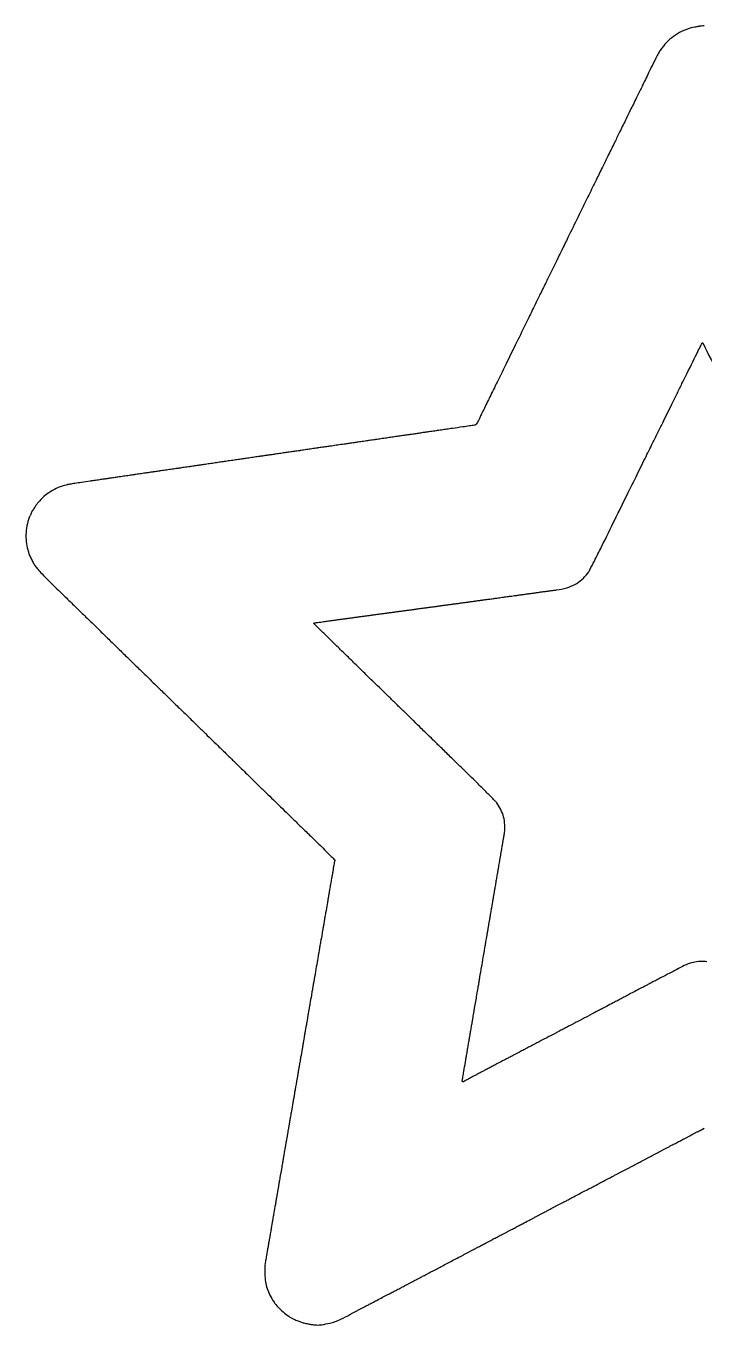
# Model space of a CAD drawing. Extents: x 28 to 2960, y 87 to 2895.
# Drawn here: x 28 to 1494, y 87 to 2895 of the extents above; entities that cross this region are included whole.
import ezdxf

# ---------------------------------------------------------------- set-up
doc = ezdxf.new("R2010")
doc.units = 0

msp = doc.modelspace()

# ---------------------------------------------------------------- linework, layer by layer
for points in [[(1715.622885, 2588.25, -0.000002), (1709.893549, 2599.937678, -0.000001), (1703.072287, 2613.853125, -0.000001), (1696.274402, 2627.721084, -0.000002), (1690.623198, 2639.25, 0.000007)], [(1500.308184, 872.331206, 0.00829), (1493.843888, 872.699431, 0.037034), (1477.767293, 872.157263, 0.056884), (1464.193197, 869.102001, 0.032791), (1447.1179, 861.870681, 0.005189), (1414.75, 845.161934, -0.000188), (1410.328731, 842.82331, -0.000112), (1405.073437, 840.047568, -0.000113), (1399.841817, 837.28734, -0.000196), (1395.5, 835, -0.000003), (1391.192571, 832.732965, -0.000002), (1386.073438, 830.038784, -0.000002), (1380.978047, 827.357146, -0.000003), (1376.75, 825.132031, -0.000253), (1368.604155, 820.850401, -0.000149), (1358.871038, 815.744449, -0.000132), (1347.726304, 809.905961, -0.000094), (1335.25, 803.377094, 0.000408), (1330.549658, 800.913641, 0.000294), (1325.307813, 798.157, 0.000297), (1320.325326, 795.529235, 0.000643), (1316.5, 793.502557, -0.000625), (1312.67468, 791.475704, -0.000288), (1307.692187, 788.847364, -0.000286), (1302.450343, 786.089897, -0.000396), (1297.75, 783.625464, 0.00005), (1282.757465, 775.777966, 0.00013), (1271.957082, 770.119781, 0.000177), (1263.528392, 765.697485, 0.000274), (1256.25, 761.870337, 0.004902), (1252.039126, 759.653215), (1247, 757), (1241.960874, 754.346785), (1237.75, 752.129663, -0.000251), (1233.420641, 749.852928, -0.000128), (1227.985937, 747.00017, -0.000127), (1222.385377, 744.064004, -0.000192), (1217.5, 741.506757, 0.000405), (1212.703686, 738.993523, 0.000296), (1207.38125, 736.195088, 0.000299), (1202.341377, 733.537559, 0.000661), (1198.5, 731.502557, -0.000625), (1194.67468, 729.475704, -0.000288), (1189.692187, 726.847364, -0.000286), (1184.450343, 724.089897, -0.000396), (1179.75, 721.625464, 0.000031), (1174.873536, 719.07323, 0.000019), (1169.073438, 716.036855, 0.000019), (1163.297096, 713.012372, 0.000032), (1158.5, 710.5, -0.000047), (1153.702901, 707.98781, -0.000027), (1147.926562, 704.963896, -0.000027), (1142.126461, 701.928345, -0.000045), (1137.25, 699.377094, 0.000408), (1132.549658, 696.913641, 0.000294), (1127.307813, 694.157, 0.000297), (1122.325326, 691.529235, 0.000643), (1118.5, 689.502557, -0.000625), (1114.658636, 687.4672, -0.000282), (1109.61875, 684.808501, -0.00028), (1104.296316, 682.008389, -0.000382), (1099.5, 679.493166, 0.000025), (1081.993466, 670.328543, 0.000123), (1072.075299, 665.132655, 0.00021), (1064.971367, 661.405046, 0.000247), (1058.25, 657.870337, -0.000011), (1054.004861, 655.635294, -0.000006), (1048.853125, 652.923158, -0.000006), (1043.653906, 650.18619, -0.00001), (1039.25, 647.868074, 0.000241), (1031.290663, 643.673756, 0.000228), (1023.184937, 639.392561, 0.000216), (1014.675682, 634.888548, 0.000173), (1005.5, 630.022648, -0.000316), (1001.690926, 628.004084, -0.000149), (996.765625, 625.399859, -0.000147), (991.604358, 622.674778, -0.000208), (987, 620.247916, 0.002491), (982.908111, 618.067229, 0.003572), (979.305313, 616.090727, 0.001942), (976.279435, 614.387046, 0.054752), (975.55, 613.859576, -0.118945), (974.435119, 613.252405, -0.059526), (972.836716, 613.022255, -0.067598), (971.44817, 613.176876, -0.344965), (971.002866, 613.75, -0.040327), (971.094387, 614.831399, -0.00032), (972.524164, 623.382003, -0.000816), (974.55948, 635.386113, -0.000191), (978.011526, 655.5, 0.000259), (979.262454, 662.794662, 0.000289), (980.460662, 669.828125, 0.000266), (981.47518, 675.823499, 0.001529), (982.000973, 679, -0.001704), (982.481936, 681.899384, -0.000482), (983.250349, 686.409375, -0.000486), (984.128245, 691.502356, -0.000514), (985, 696.5, 0.000507), (985.871827, 701.497644, 0.000479), (986.749937, 706.590625, 0.000476), (987.51866, 711.100613, 0.001681), (988, 714, -0.001681), (988.48134, 716.899387, -0.000476), (989.250063, 721.409375, -0.000479), (990.128173, 726.502356, -0.000507), (991, 731.5, 0.000514), (991.871755, 736.497644, 0.000486), (992.749651, 741.590625, 0.000482), (993.518064, 746.100616, 0.001704), (993.999027, 749, -0.001529), (994.521464, 752.156226, -0.000276), (995.514675, 758.025, -0.000297), (996.685734, 764.896779, -0.000269), (997.904514, 772, 0.000037), (1002.900965, 801.039004, 0.000214), (1005.518179, 816.295885, 0.00036), (1007.125945, 825.733326, 0.001825), (1007.999516, 831, -0.001926), (1009.376785, 839.293002, -0.000164), (1012.999642, 860.557059, -0.000232), (1016.652343, 881.894249, -0.000758), (1019.09584, 896, 0.000506), (1019.930904, 900.80622, 0.000469), (1020.777804, 905.7375, 0.000467), (1021.523257, 910.127304, 0.001574), (1021.999027, 913, -0.001631), (1022.525478, 916.176468, -0.000283), (1023.542724, 922.171875, -0.000308), (1024.744659, 929.205337, -0.000276), (1026, 936.5, 0.000276), (1027.255341, 943.794663, 0.000308), (1028.457276, 950.828125, 0.000283), (1029.474522, 956.823532, 0.001631), (1030.000973, 960, -0.001704), (1030.481936, 962.899384, -0.000482), (1031.250349, 967.409375, -0.000486), (1032.128245, 972.502356, -0.000514), (1033, 977.5, 0.000514), (1033.871755, 982.497644, 0.000486), (1034.749651, 987.590625, 0.000482), (1035.518064, 992.100616, 0.001704), (1035.999027, 995, -0.001631), (1036.525478, 998.176468, -0.000283), (1037.542724, 1004.171875, -0.000308), (1038.744659, 1011.205337, -0.000276), (1040, 1018.5, 0.000276), (1041.255341, 1025.794663, 0.000308), (1042.457276, 1032.828125, 0.000283), (1043.474522, 1038.823532, 0.001631), (1044.000973, 1042, -0.001704), (1044.481936, 1044.899384, -0.000482), (1045.250349, 1049.409375, -0.000486), (1046.128245, 1054.502356, -0.000514), (1047, 1059.5, 0.000514), (1047.871755, 1064.497644, 0.000486), (1048.749651, 1069.590625, 0.000482), (1049.518064, 1074.100616, 0.001704), (1049.999027, 1077, -0.001631), (1050.525478, 1080.176468, -0.000283), (1051.542724, 1086.171875, -0.000308), (1052.744659, 1093.205337, -0.000276), (1054, 1100.5, 0.000261), (1055.255559, 1107.794662, 0.000292), (1056.458151, 1114.828125, 0.000268), (1057.476339, 1120.823506, 0.001545), (1058.003955, 1124, -0.001162), (1058.423498, 1126.537862, -0.000636), (1058.948949, 1129.646875, -0.000634), (1059.490652, 1132.803268, -0.00101), (1059.9626, 1135.5, 0.003904), (1060.472508, 1138.516319, 0.001413), (1061.150966, 1142.806779, 0.001401), (1061.867347, 1147.508454, 0.001668), (1062.516017, 1151.948608, 0.051255), (1063.169073, 1168.553527, 0.048112), (1060.477013, 1185.313753, 0.048049), (1054.62595, 1201.27166, 0.050819), (1045.921845, 1215.5, 0.031969), (1041.113197, 1221.044115, 0.001688), (1024.590031, 1237.687691, 0.002271), (1002.580172, 1259.509646, 0.000974), (973, 1288.459029, -0.000036), (945.207215, 1315.557255, -0.00009), (924.873621, 1335.392689, -0.000118), (908.36762, 1351.50769, -0.000146), (892.989736, 1366.537132, 0.000323), (882.470179, 1376.811045, 0.000105), (866.915735, 1391.976301, 0.000105), (849.625418, 1408.819867, 0.000118), (833, 1425.001307, -0.000097), (816.483715, 1441.075164, -0.000089), (799.521875, 1457.59491, -0.000089), (784.413397, 1472.320083, -0.000296), (774.5, 1481.996877, 0.00011), (765.714326, 1490.57926, 0.00006), (754.913336, 1501.123168, 0.000059), (743.922675, 1511.847116, 0.000094), (734.502845, 1521.032702, -0.000065), (725.013106, 1530.285389, -0.00004), (713.797768, 1541.225172, -0.00004), (702.676951, 1552.07621, -0.00007), (693.502845, 1561.031713, 0.00012), (684.983362, 1569.346531, 0.0001), (675.924273, 1578.180196, 0.000101), (667.628445, 1586.263079, 0.000275), (661.75, 1591.982015, -0.002492), (657.245561, 1596.403268, -0.003997), (653.451563, 1600.225121, -0.000893), (650.165521, 1603.600671, -0.194959), (650, 1604.009037, -0.353285), (650.221752, 1604.283709, -0.003941), (652.717187, 1604.801311, -0.009941), (655.703508, 1605.334727, -0.006056), (659.25, 1605.851745, 0.00023), (671.003099, 1607.425534, 0.000743), (678.815258, 1608.487104, 0.001099), (684.605073, 1609.295596, 0.001805), (689.5, 1610.008131, -0.001922), (692.396917, 1610.429133, -0.000845), (696.234375, 1610.965153, -0.000836), (700.306817, 1611.52004, -0.001122), (704, 1612.008526, 0.0004), (707.729046, 1612.496276, 0.000284), (711.9125, 1613.049278, 0.000286), (715.907192, 1613.581959, 0.000607), (719, 1614, -0.000607), (722.092808, 1614.418041, -0.000286), (726.0875, 1614.950722, -0.000284), (730.270954, 1615.503724, -0.0004), (734, 1615.991474, 0.001201), (737.693182, 1616.480552, 0.000895), (741.765625, 1617.037235, 0.000904), (745.603071, 1617.575871, 0.002056), (748.5, 1618, -0.002056), (751.396929, 1618.424129, -0.000904), (755.234375, 1618.962765, -0.000895), (759.306818, 1619.519448, -0.001201), (763, 1620.008526, 0.0004), (766.729046, 1620.496276, 0.000284), (770.9125, 1621.049278, 0.000286), (774.907192, 1621.581959, 0.000607), (778, 1622, -0.000607), (781.092808, 1622.418041, -0.000286), (785.0875, 1622.950722, -0.000284), (789.270954, 1623.503724, -0.0004), (793, 1623.991474, 0.001201), (796.693182, 1624.480552, 0.000895), (800.765625, 1625.037235, 0.000904), (804.603071, 1625.575871, 0.002056), (807.5, 1626, -0.002056), (810.396929, 1626.424129, -0.000904), (814.234375, 1626.962765, -0.000895), (818.306818, 1627.519448, -0.001201), (822, 1628.008526, 0.0004), (825.729046, 1628.496276, 0.000284), (829.9125, 1629.049278, 0.000286), (833.907192, 1629.581959, 0.000607), (837, 1630, -0.000607), (840.092808, 1630.418041, -0.000286), (844.0875, 1630.950722, -0.000284), (848.270954, 1631.503724, -0.0004), (852, 1631.991474, 0.001201), (855.693182, 1632.480552, 0.000895), (859.765625, 1633.037235, 0.000904), (863.603071, 1633.575871, 0.002056), (866.5, 1634, -0.002056), (869.396929, 1634.424129, -0.000904), (873.234375, 1634.962765, -0.000895), (877.306818, 1635.519448, -0.001201), (881, 1636.008526, 0.0004), (884.729046, 1636.496276, 0.000284), (888.9125, 1637.049278, 0.000286), (892.907192, 1637.581959, 0.000607), (896, 1638, -0.000607), (899.092808, 1638.418041, -0.000286), (903.0875, 1638.950722, -0.000284), (907.270954, 1639.503724, -0.0004), (911, 1639.991474, 0.001201), (914.693182, 1640.480552, 0.000895), (918.765625, 1641.037235, 0.000904), (922.603071, 1641.575871, 0.002056), (925.5, 1642, -0.002056), (928.396929, 1642.424129, -0.000904), (932.234375, 1642.962765, -0.000895), (936.306818, 1643.519448, -0.001201), (940, 1644.008526, 0.0004), (943.729046, 1644.496276, 0.000284), (947.9125, 1645.049278, 0.000286), (951.907192, 1645.581959, 0.000607), (955, 1646, -0.000607), (958.092808, 1646.418041, -0.000286), (962.0875, 1646.950722, -0.000284), (966.270954, 1647.503724, -0.0004), (970, 1647.991474, 0.001201), (973.693182, 1648.480552, 0.000895), (977.765625, 1649.037235, 0.000904), (981.603071, 1649.575871, 0.002056), (984.5, 1650, -0.002042), (987.396928, 1650.424212, -0.000898), (991.234375, 1650.963116, -0.000889), (995.306818, 1651.520185, -0.001193), (999, 1652.009721, 0.000592), (1002.729043, 1652.49945, 0.000419), (1006.9125, 1653.057466, 0.000423), (1010.907173, 1653.597154, 0.000897), (1014, 1654.023322, -0.00034), (1017.026903, 1654.443847, -0.000178), (1020.79375, 1654.963197, -0.000177), (1024.655425, 1655.492825, -0.000272), (1028, 1655.948474, 0.000213), (1033.354263, 1656.677276, 0.000194), (1038.885923, 1657.434812, 0.000129), (1046.115344, 1658.429605, 0.000036), (1057.5, 1660, -0.000164), (1068.02574, 1661.449156, -0.0005), (1075.17563, 1662.423853, -0.000678), (1081.01144, 1663.2054, -0.000629), (1087, 1663.991474, 0.001201), (1090.693182, 1664.480552, 0.000895), (1094.765625, 1665.037235, 0.000904), (1098.603071, 1665.575871, 0.002056), (1101.5, 1666, -0.002157), (1104.396936, 1666.423538, -0.000949), (1108.234375, 1666.96026, -0.000939), (1112.306818, 1667.514188, -0.00126), (1116, 1668, 0.00126), (1119.693182, 1668.485812, 0.000939), (1123.765625, 1669.03974, 0.000949), (1127.603064, 1669.576462, 0.002157), (1130.5, 1670, -0.002056), (1133.396929, 1670.424129, -0.000904), (1137.234375, 1670.962765, -0.000895), (1141.306818, 1671.519448, -0.001201), (1145, 1672.008526, 0.000408), (1148.729046, 1672.49634, 0.00029), (1152.9125, 1673.049537, 0.000292), (1156.907192, 1673.582503, 0.00062), (1160, 1674.000883, -0.000029), (1163.092771, 1674.422977, -0.000014), (1167.0875, 1674.967817, -0.000014), (1171.270948, 1675.538161, -0.000019), (1175, 1676.046305, 0.034871), (1196.973508, 1680.617497, 0.054733), (1214.840569, 1687.840504, 0.059135), (1229.722097, 1698.27842, 0.05002), (1242.704885, 1712.467195, 0.039838), (1247.033665, 1719.34946, 0.003196), (1256.855325, 1738.427532, 0.002456), (1272.3809, 1769.441716, 0.000397), (1302.265227, 1830, -0.000064), (1310.311066, 1846.331659, -0.000035), (1320.121104, 1866.234375, -0.000035), (1330.051639, 1886.374365, -0.000057), (1338.499815, 1903.5, 0.000024), (1346.932189, 1920.590759, 0.000015), (1356.811798, 1940.61875, 0.000015), (1366.549462, 1960.362005, 0.000028), (1374.507244, 1976.5, -0.000091), (1382.729129, 1993.168215, -0.000043), (1393.37267, 2014.73125, -0.000042), (1404.533145, 2037.331835, -0.00006), (1414.497583, 2057.5, 0.00004), (1424.462983, 2077.668159, 0.000029), (1435.626391, 2100.26875, 0.000029), (1446.274184, 2121.831748, 0.000062), (1454.50118, 2138.5, -0.000124), (1478.72206, 2187.55729, -0.0028), (1485.782276, 2201.648977, -0.003114), (1489.765007, 2209.368856, -0.292361), (1490.809017, 2209.965796, -0.270363), (1491.220576, 2209.697588, -0.000006), (1527.026087, 2138.350125, -0.000345)], [(1494.191007, 2894.859166, 0.011383), (1488.181239, 2894.79242, 0.044516), (1484.5, 2894.337912, -0.004811), (1483.274234, 2894.086636, -0.000592), (1480.590625, 2893.56666, -0.0007), (1477.401101, 2892.957202, -0.000578), (1474, 2892.316322, 0.045019), (1454.706534, 2886.871222, 0.044075), (1436.553984, 2878.032092, 0.043891), (1420.162655, 2866.106986, 0.043846), (1406.098366, 2851.5, 0.019429), (1400.473879, 2843.94545, 0.021169), (1395.621473, 2836.185033, 0.012706), (1389.793592, 2825.286621, 0.002529), (1379.97587, 2805.5, 0.000021), (1374.057297, 2793.417333, 0.000013), (1367.183044, 2779.38125, 0.000013), (1360.449063, 2765.629731, 0.000025), (1355, 2754.5, -0.000087), (1349.549239, 2743.370305, -0.000047), (1342.809868, 2729.61875, -0.000046), (1335.927831, 2715.582684, -0.000072), (1330, 2703.5, 0.000072), (1324.072169, 2691.417316, 0.000046), (1317.190132, 2677.38125, 0.000047), (1310.450761, 2663.629695, 0.000087), (1305, 2652.5, -0.000087), (1299.549239, 2641.370305, -0.000047), (1292.809868, 2627.61875, -0.000046), (1285.927831, 2613.582684, -0.000072), (1280, 2601.5, 0.000071), (1274.072134, 2589.417316, 0.000046), (1267.189989, 2575.38125, 0.000046), (1260.45046, 2561.629695, 0.000086), (1254.999511, 2550.5, -0.000057), (1246.774255, 2533.703338, -0.000056), (1238.506842, 2516.830309, -0.000032), (1226.934633, 2493.223043, -0.000006), (1205.252528, 2449, 0.000038), (1199.604358, 2437.478067, 0.000023), (1192.934215, 2423.867188, 0.000023), (1186.323763, 2410.374974, 0.000041), (1180.874891, 2399.25), (1175.469088, 2388.21068), (1169, 2375), (1162.530912, 2361.78932), (1157.125109, 2350.75, -0.000045), (1151.659437, 2339.590985, -0.000025), (1144.993322, 2325.985938, -0.000025), (1138.244099, 2312.214784, -0.000041), (1132.500788, 2300.5, 0.000039), (1126.765979, 2288.802645, 0.000024), (1120.044083, 2275.0875, 0.000025), (1113.416858, 2261.562171, 0.000044), (1107.998438, 2250.5, -0.000013), (1085.58594, 2204.735666, -0.000019), (1066.003023, 2164.755654, -0.000022), (1048.594804, 2129.222915, -0.000029), (1032.804018, 2097, 0.000175), (1025.975928, 2083.056241, 0.000166), (1019.037341, 2068.86235, 0.000165), (1012.908557, 2056.303999, 0.000586), (1008.9953, 2048.254807, -0.006541), (1006.050966, 2042.377652, -0.009878), (1003.320219, 2037.346428, -0.005114), (1000.905916, 2033.199776, -0.185225), (1000.052826, 2032.528041, -0.037452), (997.868234, 2032.026082, -0.0008), (986.969043, 2030.385711, -0.00144), (972.12425, 2028.219497, -0.000458), (950, 2025.076793, 0.000982), (946.204723, 2024.533629, 0.000341), (940.7375, 2023.736416, 0.000339), (934.718458, 2022.850374, 0.000395), (929, 2022, -0.000395), (923.281542, 2021.149626, -0.000339), (917.2625, 2020.263584, -0.000341), (911.795277, 2019.466371, -0.000982), (908, 2018.923207, 0.000212), (897.250087, 2017.401609, 0.000692), (890.137177, 2016.3817, 0.000756), (883.363777, 2015.390447, 0.000294), (874, 2014, -0.000294), (864.636223, 2012.609553, -0.000756), (857.862823, 2011.6183, -0.000692), (850.749913, 2010.598391, -0.000212), (840, 2009.076793, 0.000982), (836.204723, 2008.533629, 0.000341), (830.7375, 2007.736416, 0.000339), (824.718458, 2006.850374, 0.000395), (819, 2006, -0.000395), (813.281542, 2005.149626, -0.000339), (807.2625, 2004.263584, -0.000341), (801.795277, 2003.466371, -0.000982), (798, 2002.923207, 0.00021), (787.264345, 2001.403665, 0.000683), (780.148195, 2000.383471, 0.000746), (773.367689, 1999.391621, 0.000291), (764, 1998.001477, -0.000334), (757.935202, 1997.102011, -0.000308), (751.703125, 1996.185914, -0.000307), (746.148913, 1995.376444, -0.001024), (742.5, 1994.854573, 0.000296), (732.504813, 1993.439904, 0.000592), (724.605781, 1992.307593, 0.000483), (715.753795, 1991.019235, 0.000137), (702, 1989, -0.000136), (688.372, 1986.99918, -0.000507), (679.806205, 1985.752823, -0.000589), (671.887136, 1984.618288, -0.000233), (661, 1983.076793, 0.000982), (657.204723, 1982.533629, 0.000341), (651.7375, 1981.736416, 0.000339), (645.718458, 1980.850374, 0.000395), (640, 1980, -0.000395), (634.281542, 1979.149626, -0.000339), (628.2625, 1978.263584, -0.000341), (622.795277, 1977.466371, -0.000982), (619, 1976.923207, 0.000212), (608.250087, 1975.401609, 0.000692), (601.137177, 1974.3817, 0.000756), (594.363777, 1973.390447, 0.000294), (585, 1972, -0.000258), (579.008594, 1971.10988, -0.000256), (572.996875, 1970.223057, -0.000251), (567.735438, 1969.452355, -0.000993), (564.5, 1968.986639, -0.000002), (561.635186, 1968.580088, -0.000001), (557.9125, 1968.051821, -0.000001), (554.001284, 1967.496817, -0.000001), (550.5, 1967, 0.000001), (546.998716, 1966.503183, 0.000001), (543.0875, 1965.948179, 0.000001), (539.364814, 1965.419912, 0.000002), (536.5, 1965.013361, 0.000993), (533.264562, 1964.547645, 0.000251), (528.003125, 1963.776943, 0.000256), (521.991406, 1962.89012, 0.000258), (516, 1962, -0.000338), (510.008594, 1961.110861, -0.000335), (503.996875, 1960.226982, -0.000328), (498.735381, 1959.460536, -0.001301), (495.5, 1959, 0.001301), (492.264619, 1958.539464, 0.000328), (487.003125, 1957.773018, 0.000335), (480.991406, 1956.889139, 0.000338), (475, 1956, -0.000338), (469.008594, 1955.110861, -0.000335), (462.996875, 1954.226982, -0.000328), (457.735381, 1953.460536, -0.001301), (454.5, 1953, 0.001287), (451.264616, 1952.539556, 0.000325), (446.003125, 1951.773452, 0.000331), (439.991406, 1950.89005, 0.000335), (434, 1950.001477, -0.000334), (427.935202, 1949.102011, -0.000308), (421.703125, 1948.185914, -0.000307), (416.148913, 1947.376444, -0.001024), (412.5, 1946.854573, 0.000273), (402.619707, 1945.456638, 0.000703), (395.48554, 1944.433043, 0.000722), (388.462316, 1943.404939, 0.000302), (379, 1942, -0.000338), (373.008594, 1941.110861, -0.000335), (366.996875, 1940.226982, -0.000328), (361.735381, 1939.460536, -0.001301), (358.5, 1939, 0.001287), (355.264616, 1938.539556, 0.000325), (350.003125, 1937.773452, 0.000331), (343.991406, 1936.89005, 0.000335), (338, 1936.001477, -0.000334), (331.935202, 1935.102011, -0.000308), (325.703125, 1934.185914, -0.000307), (320.148913, 1933.376444, -0.001024), (316.5, 1932.854573, 0.000273), (306.619707, 1931.456638, 0.000703), (299.48554, 1930.433043, 0.000722), (292.462316, 1929.404939, 0.000302), (283, 1928, -0.000338), (277.008594, 1927.110861, -0.000335), (270.996875, 1926.226982, -0.000328), (265.735381, 1925.460536, -0.001301), (262.5, 1925, 0.001287), (259.264616, 1924.539556, 0.000325), (254.003125, 1923.773452, 0.000331), (247.991406, 1922.89005, 0.000335), (242, 1922.001477, -0.000334), (235.935202, 1921.102011, -0.000308), (229.703125, 1920.185914, -0.000307), (224.148913, 1919.376444, -0.001024), (220.5, 1918.854573, 0.000273), (210.619707, 1917.456638, 0.000703), (203.48554, 1916.433043, 0.000722), (196.462316, 1915.404939, 0.000302), (187, 1914, -0.000338), (181.008594, 1913.110861, -0.000335), (174.996875, 1912.226982, -0.000328), (169.735381, 1911.460536, -0.001301), (166.5, 1911, 0.001665), (147.70934, 1908.311327, 0.00381), (133.567152, 1906.129524, 0.004935), (122.785311, 1904.272539, 0.012107), (114.909076, 1902.637838, 0.04274), (97.811982, 1897.080279, 0.0398), (81.47403, 1888.589672, 0.039739), (66.663401, 1877.602367, 0.042288), (54.109281, 1864.618406, 0.016483), (50.101207, 1859.357853, 0.007702), (45.244128, 1852.299491, 0.002941), (40.483235, 1845.055445, 0.144888), (40, 1843.422838, -0.101652), (39.943775, 1843.149137, -0.000933), (39.117487, 1841.232735, -0.003126), (38.147215, 1839.03172, -0.00201), (36.995699, 1836.49061, 0.050168), (31.104594, 1819.248932, 0.040888), (28.240894, 1799.942979, 0.040764), (28.553351, 1780.359925, 0.048939), (32.126584, 1762.290903, -0.00437), (32.844134, 1759.835313, -0.005841), (33.449684, 1757.593977, -0.00417), (33.918439, 1755.709946, -0.058947), (34, 1755.020526, 0.113697), (34.625165, 1752.306819, 0.005151), (38.921945, 1743.702491, 0.009542), (43.607483, 1734.971316, 0.017689), (47.790608, 1728.102138, 0.033324), (53.543418, 1720.51876, 0.011892), (62.703644, 1710.474448, 0.007356), (76.931838, 1696.030989, 0.001758), (101.010691, 1672.462925, -0.000118), (109.925333, 1663.794483, -0.000068), (120.661975, 1653.346617, -0.000068), (131.443914, 1642.848992, -0.000113), (140.510691, 1634.01492, 0.000033), (149.542766, 1625.211846, 0.00002), (160.212531, 1614.814824, 0.00002), (170.789413, 1604.509978, 0.000036), (179.510691, 1596.01492, -0.000036), (188.231968, 1587.519861, -0.00002), (198.80885, 1577.215015, -0.00002), (209.478615, 1566.817994, -0.000033), (218.510691, 1558.01492, 0.000033), (227.542766, 1549.211846, 0.00002), (238.212531, 1538.814824, 0.00002), (248.789413, 1528.509978, 0.000036), (257.510691, 1520.01492, -0.000036), (266.231968, 1511.519861, -0.00002), (276.80885, 1501.215015, -0.00002), (287.478615, 1490.817994, -0.000033), (296.510691, 1482.01492, 0.000032), (305.542734, 1473.211845, 0.00002), (316.212397, 1462.814824, 0.00002), (326.789134, 1452.509978, 0.000035), (335.510236, 1444.01492, -0.000006), (344.1972, 1435.554105, -0.000003), (354.661333, 1425.362021, -0.000003), (365.171003, 1415.125318, -0.000005), (374.010236, 1406.515366, 0.000012), (382.848765, 1397.906335, 0.000007), (393.356132, 1387.672606, 0.000007), (403.816999, 1377.484765, 0.000013), (412.5, 1369.029073, -0.000087), (442.706057, 1339.60498, -0.000293), (462.501216, 1320.292927, -0.000397), (478.817443, 1304.330905, -0.000311), (496.5, 1286.983127, 0.000593), (509.032797, 1274.701481, 0.000264), (525.584375, 1258.537094, 0.000261), (543.124197, 1241.443504, 0.000353), (559, 1226.009555, -0.000134), (574.36759, 1211.082752, -0.000119), (590.359375, 1195.53394, -0.000119), (604.752383, 1181.526289, -0.000365), (614.5, 1172.021257, 0.000147), (623.149363, 1163.579792, 0.000086), (633.499573, 1153.487799, 0.000086), (643.849843, 1143.402727, 0.000148), (652.498545, 1134.983513, -0.00064), (676.415815, 1111.654945, -0.004387), (688.07389, 1100.052806, -0.002338), (695.538227, 1092.421713, -0.343433), (695.663711, 1091.26489, 0.086858), (695.216296, 1090.145664, 0.00483), (694.476605, 1086.446388, 0.005134), (693.493016, 1080.960978, 0.00129), (692.004776, 1072, -0.00145), (691.524495, 1069.113854, -0.00042), (690.766895, 1064.664062, -0.000422), (689.904859, 1059.651933, -0.000451), (689.052953, 1054.75, -0.00818), (688.118388, 1049.401051, -0.01421), (687, 1043, 0.01421), (685.881612, 1036.598949, 0.00818), (684.947047, 1031.25, 0.000486), (684.095492, 1026.348067, 0.000455), (683.234508, 1021.335937, 0.000453), (682.478433, 1016.886128, 0.001562), (682, 1014, -0.001568), (681.523759, 1011.127303, -0.000465), (680.77766, 1006.7375, -0.000467), (679.930074, 1001.80622, -0.000504), (679.094378, 997, 0.000079), (675.831959, 978.33131, 0.000378), (673.983728, 967.697828, 0.000641), (672.792577, 960.760941, 0.001905), (672, 956, -0.001905), (671.207423, 951.239059, -0.000641), (670.016272, 944.302172, -0.000378), (668.168041, 933.66869, -0.000079), (664.905622, 915, 0.000504), (664.069926, 910.19378, 0.000467), (663.22234, 905.2625, 0.000465), (662.476241, 900.872697, 0.001568), (662, 898, -0.001905), (661.207423, 893.239059, -0.000641), (660.016272, 886.302172, -0.000378), (658.168041, 875.66869, -0.000079), (654.905622, 857, 0.000481), (654.069708, 852.19378, 0.000446), (653.221464, 847.2625, 0.000445), (652.474413, 842.872707, 0.001499), (651.997018, 840, -0.001658), (651.574441, 837.462159, -0.000907), (651.040351, 834.353125, -0.000903), (650.486357, 831.196746, -0.00144), (650, 828.5, 0.00144), (649.513643, 825.803254, 0.000903), (648.959649, 822.646875, 0.000907), (648.425559, 819.537841, 0.001658), (648.002982, 817, -0.001499), (647.525587, 814.127293, -0.000445), (646.778536, 809.7375, -0.000446), (645.930292, 804.80622, -0.000481), (645.094378, 800, 0.000079), (641.831959, 781.33131, 0.000378), (639.983728, 770.697828, 0.000641), (638.792577, 763.760941, 0.001905), (638, 759, -0.001905), (637.207423, 754.239059, -0.000641), (636.016272, 747.302172, -0.000378), (634.168041, 736.66869, -0.000079), (630.905622, 718, 0.000504), (630.069926, 713.19378, 0.000467), (629.22234, 708.2625, 0.000465), (628.476241, 703.872697, 0.001568), (628, 701, -0.001568), (627.523759, 698.127303, -0.000465), (626.77766, 693.7375, -0.000467), (625.930074, 688.80622, -0.000504), (625.094378, 684, 0.000079), (621.831959, 665.33131, 0.000378), (619.983728, 654.697828, 0.000641), (618.792577, 647.760941, 0.001905), (618, 643, -0.001562), (617.521567, 640.113872, -0.000453), (616.765492, 635.664062, -0.000455), (615.904508, 630.651933, -0.000486), (615.052953, 625.75), (614.118388, 620.401051), (613, 614), (611.881612, 607.598949), (610.947047, 602.25, 0.000486), (610.095492, 597.348067, 0.000455), (609.234508, 592.335938, 0.000453), (608.478433, 587.886128, 0.001562), (608, 585, -0.001568), (607.523759, 582.127303, -0.000465), (606.77766, 577.7375, -0.000467), (605.930074, 572.80622, -0.000504), (605.094378, 568, 0.000077), (601.849453, 549.431775, 0.000362), (599.994272, 538.760745, 0.000608), (598.793724, 531.774926, 0.001824), (597.997018, 527, -0.001658), (597.574441, 524.462159, -0.000907), (597.040351, 521.353125, -0.000903), (596.486357, 518.196746, -0.00144), (596, 515.5, 0.00144), (595.513643, 512.803254, 0.000903), (594.959649, 509.646875, 0.000907), (594.425559, 506.537841, 0.001658), (594.002982, 504, -0.001492), (593.523395, 501.113861, -0.000432), (592.766368, 496.664062, -0.000435), (591.904727, 491.651933, -0.000464), (591.052953, 486.75), (590.118388, 481.401051), (589, 475), (587.881612, 468.598949), (586.947047, 463.25, 0.000486), (586.095492, 458.348067, 0.000455), (585.234508, 453.335938, 0.000453), (584.478433, 448.886128, 0.001562), (584, 446, -0.001562), (583.521567, 443.113872, -0.000453), (582.765492, 438.664062, -0.000455), (581.904508, 433.651933, -0.000486), (581.052953, 428.75), (580.118388, 423.401051), (579, 417), (577.881612, 410.598949), (576.947047, 405.25, 0.000464), (576.095273, 400.348067, 0.000435), (575.233632, 395.335938, 0.000432), (574.476605, 390.886139, 0.001492), (573.997018, 388, -0.001658), (573.574441, 385.462159, -0.000907), (573.040351, 382.353125, -0.000903), (572.486357, 379.196746, -0.00144), (572, 376.5, 0.00144), (571.513643, 373.803254, 0.000903), (570.959649, 370.646875, 0.000907), (570.425559, 367.537841, 0.001658), (570.002982, 365, -0.001499), (569.525587, 362.127293, -0.000445), (568.778536, 357.7375, -0.000446), (567.930292, 352.80622, -0.000481), (567.094378, 348, 0.000079), (563.831959, 329.33131, 0.000378), (561.983728, 318.697828, 0.000641), (560.792577, 311.760941, 0.001905), (560, 307, -0.001562), (559.521567, 304.113872, -0.000453), (558.765492, 299.664062, -0.000455), (557.904508, 294.651933, -0.000486), (557.052953, 289.75), (556.118388, 284.401051), (555, 278), (553.881612, 271.598949), (552.947047, 266.25, 0.000551), (552.096152, 261.348067, 0.000516), (551.23715, 256.335938, 0.000514), (550.483947, 251.886095, 0.001772), (550.008994, 249, -0.002139), (549.505205, 245.952632, -0.000467), (548.610293, 240.709375, -0.000487), (547.563514, 234.6461, -0.000467), (546.490364, 228.5, 0.006927), (545.069944, 219.695071, 0.018828), (544.38624, 213.414735, 0.01863), (544.17322, 207.063893, 0.006662), (544.32778, 198, 0.029229), (545.856342, 180.834886, 0.042035), (549.352141, 165.990283, 0.04165), (555.311125, 151.838883, 0.027999), (564.301362, 136.765384, 0.040135), (572.691344, 126.261919, 0.025817), (583.943507, 115.460808, 0.025977), (596.045203, 106.041777, 0.046393), (607, 99.817094, 0.009492), (616.206297, 95.870172, 0.020677), (623.437344, 93.274096, 0.02085), (630.820558, 91.296999, 0.009815), (640.5, 89.33166, 0.009566), (649.302913, 87.896975, 0.022509), (655.926826, 87.249655, 0.02786), (661.646808, 87.268543, 0.025538), (667.5, 87.915443, 0.012171), (684.593565, 91.122836, 0.034328), (696.273927, 94.461984, 0.028734), (708.475052, 99.685831, 0.006555), (728.460354, 109.966096, -0.00088), (732.042236, 111.860303, -0.0003), (737.250854, 114.599074, -0.000298), (743.006683, 117.616804, -0.000343), (748.5, 120.487927, 0.000483), (753.990417, 123.359484, 0.00042), (759.7375, 126.378505, 0.000422), (764.933892, 129.119414, 0.001245), (768.5, 131.015631, -0.001018), (771.932049, 132.842563, -0.000416), (776.601562, 135.31105, -0.000412), (781.621684, 137.954253, -0.000527), (786.25, 140.380074, 0.000102), (799.030614, 147.064888, 0.000154), (810.16044, 152.893518, 0.000177), (819.73904, 157.917854, 0.0003), (827.75, 162.129663), (831.960874, 164.346785, 0.048193), (837, 167), (842.039126, 169.653215, 0.012739), (846.25, 171.870337, -0.000251), (850.579359, 174.147072, -0.000128), (856.014063, 176.99983, -0.000127), (861.614623, 179.935996, -0.000192), (866.5, 182.493243, 0.000405), (871.296314, 185.006477, 0.000296), (876.61875, 187.804912, 0.000299), (881.658623, 190.462441, 0.000661), (885.5, 192.497443, -0.000625), (889.341364, 194.5328, -0.000282), (894.38125, 197.191499, -0.00028), (899.703684, 199.991611, -0.000382), (904.5, 202.506834, 0.000054), (925.949768, 213.737277, 0.000258), (938.150474, 220.134896, 0.000335), (948.860057, 225.766835, 0.000134), (963.5, 233.483221, -0.00051), (967.465769, 235.569682, -0.000197), (972.96875, 238.454965, -0.000195), (978.936688, 241.578063, -0.000241), (984.5, 244.483232, 0.000626), (989.917169, 247.317399, 0.000588), (995.44375, 250.225919, 0.000584), (1000.340301, 252.817541, 0.002025), (1003.5, 254.511054, -0.00137), (1006.459432, 256.102223, -0.000545), (1010.528125, 258.269752, -0.000539), (1014.923348, 260.599014, -0.000678), (1019, 262.746751, 0.000094), (1030.247669, 268.655682, 0.000139), (1040.113311, 273.844438, 0.000159), (1048.692537, 278.36314, 0.000256), (1056, 282.219743, -0.000493), (1060.16394, 284.414786, -0.000202), (1065.821875, 287.387354, -0.0002), (1071.900427, 290.574677, -0.000256), (1077.5, 293.504344, 0.000225), (1085.984125, 297.942531, 0.000395), (1092.995887, 301.621588, 0.000291), (1101.304054, 305.995428, 0.000071), (1115, 313.218348, -0.000502), (1119.163943, 315.409732, -0.000205), (1124.821875, 318.377158, -0.000203), (1130.900427, 321.558856, -0.00026), (1136.5, 324.483232, 0.000523), (1141.917169, 327.315972, 0.000491), (1147.44375, 330.220208, 0.000488), (1152.340506, 332.805716, 0.001694), (1155.5, 334.491611, -0.001732), (1158.659517, 336.177211, -0.000499), (1163.55625, 338.761617, -0.000502), (1169.082831, 341.664314, -0.000535), (1174.5, 344.495232, 0.000504), (1179.990416, 347.363992, 0.000438), (1185.7375, 350.380651, 0.00044), (1190.933864, 353.119887, 0.001298), (1194.5, 355.015631, -0.001018), (1197.932049, 356.842563, -0.000416), (1202.601562, 359.31105, -0.000412), (1207.621684, 361.954253, -0.000527), (1212.25, 364.380074, 0.000102), (1225.030614, 371.064888, 0.000154), (1236.16044, 376.893518, 0.000177), (1245.73904, 381.917854, 0.0003), (1253.75, 386.129663, -0.000013), (1257.97805, 388.355687, -0.000007), (1263.073438, 391.038088, -0.000007), (1268.192574, 393.732796, -0.000013), (1272.5, 396, 0.000008), (1288.49938, 404.421065, 0.000042), (1297.405131, 409.109639, 0.000074), (1303.678671, 412.4143, 0.000092), (1309.5, 415.483221, -0.00051), (1313.465769, 417.569682, -0.000197), (1318.96875, 420.454965, -0.000195), (1324.936688, 423.578063, -0.000241), (1330.5, 426.483232, 0.000523), (1335.917169, 429.315972, 0.000491), (1341.44375, 432.220208, 0.000488), (1346.340506, 434.805716, 0.001694), (1349.5, 436.491611, -0.001761), (1352.659534, 438.176985, -0.000507), (1357.55625, 440.760553, -0.00051), (1363.082831, 443.66208, -0.000544), (1368.5, 446.491611, 0.000544), (1373.917169, 449.321143, 0.00051), (1379.44375, 452.222669, 0.000507), (1384.340466, 454.806237, 0.001761), (1387.5, 456.491611, -0.001661), (1390.659475, 458.177759, -0.000479), (1395.55625, 460.764203, -0.000481), (1401.082831, 463.669747, -0.000513), (1406.5, 466.504035, 0.000284), (1412.099571, 469.430492, 0.000222), (1418.178125, 472.615107, 0.000224), (1423.836036, 475.585778, 0.000547), (1428, 477.780257, -0.000169), (1431.903732, 479.841361, -0.000095), (1436.646875, 482.342451, -0.000095), (1441.43755, 484.866279, -0.000155), (1445.5, 487.003866, 0.00015), (1449.731926, 489.230577, 0.000075), (1455.0875, 492.051602, 0.000074), (1460.632285, 494.97441, 0.00011), (1465.5, 497.54261, -0.000222), (1470.349207, 500.099652, -0.000154), (1475.835915, 502.987585, -0.000155), (1481.109051, 505.758944, -0.000319), (1485.239285, 507.924642), (1493.97857, 512.5)], [(1684.930005, 2650.864296, 0.000004), (1677.993558, 2665.014062, 0.000004), (1670.975377, 2679.329974, 0.000007)], [(1785.328763, 730.195174, 0.000001), (1780.073437, 732.961247, 0.000001), (1774.841855, 735.714788, 0.000002)]]:
    msp.add_lwpolyline(points, format="xyb")

doc.saveas('drawing.dxf')
